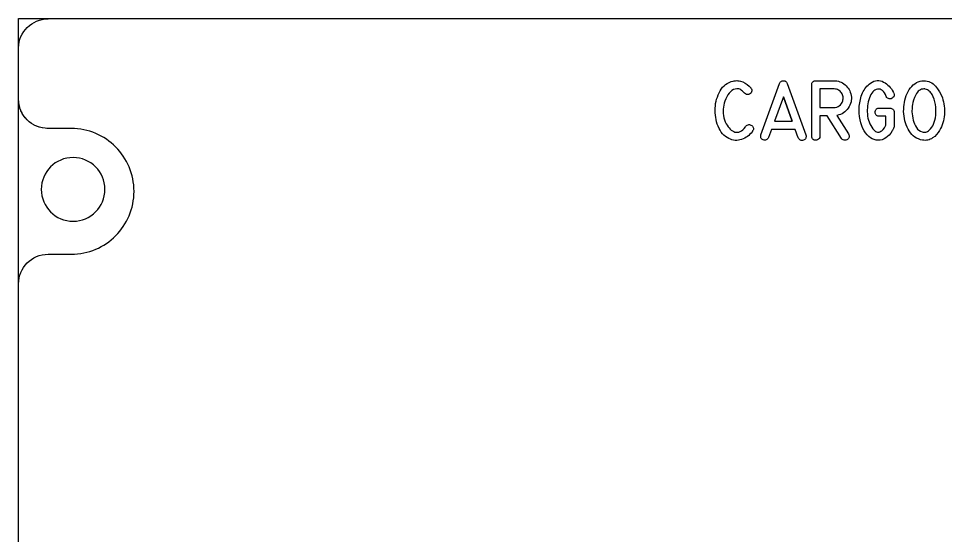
# Model space of a CAD drawing. Extents: x 27 to 704, y 10 to 614.
# Drawn here: x 559.3 to 631.7, y 268.7 to 309.1 of the extents above; entities that cross this region are included whole.
import ezdxf

# ---------------------------------------------------------------- set-up
doc = ezdxf.new("R2010")
doc.units = 0
for name, color, linetype in [('_BACKPANEL', 5, 'CONTINUOUS'), ('_ENGRAVING', 105, 'CONTINUOUS'), ('_TOPLAYER', 1, 'CONTINUOUS')]:
    doc.layers.add(name, color=color, linetype=linetype)

msp = doc.modelspace()

# ---------------------------------------------------------------- linework, layer by layer
at = {"layer": '_BACKPANEL'}
for points in [[(704.25, 184.12), (704.25, 181.607), (559.25, 181.485), (559.25, 181.543), (559.25, 201.992), (559.25, 215.381), (559.25, 268.938), (559.25, 295.716), (559.25, 309.105), (704.25, 309.105), (704.25, 295.716), (704.25, 268.938), (704.25, 215.381), (704.25, 201.992)], [(563.514, 293.268), (563.768, 293.281), (564.015, 293.319), (564.254, 293.38), (564.482, 293.464), (564.7, 293.569), (564.905, 293.693), (565.097, 293.836), (565.273, 293.997), (565.434, 294.174), (565.577, 294.365), (565.702, 294.57), (565.806, 294.788), (565.89, 295.017), (565.951, 295.255), (565.989, 295.502), (566.002, 295.756), (565.989, 296.011), (565.951, 296.258), (565.89, 296.496), (565.806, 296.725), (565.702, 296.942), (565.577, 297.148), (565.434, 297.339), (565.273, 297.516), (565.097, 297.676), (564.905, 297.82), (564.7, 297.944), (564.482, 298.049), (564.254, 298.133), (564.015, 298.194), (563.768, 298.232), (563.514, 298.245), (563.259, 298.232), (563.012, 298.194), (562.774, 298.133), (562.545, 298.049), (562.328, 297.944), (562.123, 297.82), (561.931, 297.676), (561.754, 297.516), (561.594, 297.339), (561.451, 297.148), (561.326, 296.942), (561.221, 296.725), (561.138, 296.496), (561.076, 296.258), (561.039, 296.011), (561.026, 295.756), (561.039, 295.502), (561.076, 295.255), (561.138, 295.017), (561.221, 294.788), (561.326, 294.57), (561.451, 294.365), (561.594, 294.174), (561.754, 293.997), (561.931, 293.836), (562.123, 293.693), (562.328, 293.569), (562.545, 293.464), (562.774, 293.38), (563.012, 293.319), (563.259, 293.281)]]:
    msp.add_lwpolyline(points, close=True, dxfattribs=at)
at = {"layer": '_ENGRAVING'}
for points in [[(616.607, 300.32), (616.587, 300.291), (616.575, 300.275), (616.566, 300.261), (616.485, 300.16), (616.398, 300.066), (616.305, 299.979), (616.206, 299.901), (616.101, 299.83), (615.989, 299.766), (615.872, 299.71), (615.749, 299.662), (615.622, 299.623), (615.496, 299.599), (615.371, 299.587), (615.246, 299.588), (615.122, 299.603), (614.998, 299.631), (614.874, 299.672), (614.751, 299.726), (614.613, 299.804), (614.484, 299.893), (614.365, 299.995), (614.256, 300.11), (614.156, 300.236), (614.065, 300.376), (613.984, 300.527), (613.913, 300.691), (613.851, 300.862), (613.798, 301.034), (613.755, 301.209), (613.722, 301.384), (613.698, 301.562), (613.683, 301.741), (613.678, 301.922), (613.683, 302.105), (613.697, 302.286), (613.721, 302.464), (613.755, 302.638), (613.798, 302.809), (613.852, 302.975), (613.915, 303.138), (613.987, 303.297), (614.07, 303.453), (614.162, 303.599), (614.264, 303.731), (614.376, 303.849), (614.498, 303.952), (614.629, 304.041), (614.771, 304.116), (614.922, 304.176), (615.083, 304.222), (615.179, 304.24), (615.274, 304.25), (615.369, 304.253), (615.465, 304.247), (615.56, 304.234), (615.655, 304.213), (615.845, 304.148), (616.027, 304.058), (616.191, 303.952), (616.338, 303.83), (616.469, 303.692), (616.48, 303.676), (616.522, 303.606), (616.543, 303.533), (616.543, 303.456), (616.523, 303.376), (616.486, 303.303), (616.436, 303.244), (616.373, 303.201), (616.298, 303.173), (616.212, 303.162), (616.13, 303.176), (616.051, 303.215), (615.975, 303.277), (615.899, 303.36), (615.824, 303.432), (615.749, 303.492), (615.676, 303.54), (615.603, 303.577), (615.53, 303.603), (615.459, 303.616), (615.388, 303.619), (615.251, 303.599), (615.121, 303.554), (614.998, 303.483), (614.883, 303.387), (614.776, 303.27), (614.679, 303.138), (614.591, 302.99), (614.512, 302.827), (614.445, 302.659), (614.393, 302.497), (614.354, 302.34), (614.33, 302.188), (614.315, 302.022), (614.312, 301.855), (614.319, 301.688), (614.338, 301.52), (614.369, 301.355), (614.414, 301.195), (614.472, 301.039), (614.544, 300.889), (614.614, 300.765), (614.689, 300.654), (614.769, 300.554), (614.852, 300.467), (614.941, 300.392), (615.033, 300.329), (615.131, 300.278), (615.232, 300.239), (615.336, 300.217), (615.438, 300.215), (615.541, 300.234), (615.642, 300.273), (615.744, 300.333), (615.844, 300.414), (615.944, 300.515), (616.043, 300.636), (616.086, 300.695), (616.14, 300.748), (616.195, 300.787), (616.25, 300.813), (616.306, 300.826), (616.363, 300.825), (616.421, 300.812), (616.479, 300.785), (616.538, 300.744), (616.591, 300.697), (616.631, 300.647), (616.659, 300.597), (616.674, 300.544), (616.676, 300.491), (616.666, 300.435), (616.643, 300.378)], [(617.258, 300.031), (617.987, 302.037), (618.718, 304.042), (618.765, 304.133), (618.796, 304.168), (618.83, 304.198), (618.87, 304.221), (618.914, 304.237), (619.016, 304.251), (619.119, 304.239), (619.163, 304.223), (619.203, 304.2), (619.238, 304.17), (619.269, 304.134), (619.317, 304.042), (620.775, 300.02), (620.787, 299.943), (620.788, 299.874), (620.779, 299.811), (620.76, 299.756), (620.731, 299.708), (620.69, 299.667), (620.64, 299.633), (620.579, 299.606), (620.515, 299.588), (620.455, 299.583), (620.398, 299.589), (620.346, 299.607), (620.297, 299.637), (620.251, 299.678), (620.21, 299.732), (620.172, 299.797), (619.938, 300.447), (618.084, 300.447), (617.856, 299.813), (617.818, 299.747), (617.776, 299.694), (617.73, 299.652), (617.68, 299.623), (617.626, 299.605), (617.569, 299.6), (617.507, 299.606), (617.442, 299.625), (617.381, 299.653), (617.33, 299.688), (617.29, 299.729), (617.262, 299.776), (617.244, 299.83), (617.238, 299.891), (617.242, 299.958)], [(624.096, 300.086), (624.127, 300.023), (624.146, 299.962), (624.153, 299.904), (624.149, 299.849), (624.133, 299.796), (624.105, 299.746), (624.065, 299.699), (624.014, 299.654), (623.958, 299.621), (623.897, 299.602), (623.832, 299.595), (623.763, 299.601), (623.697, 299.619), (623.64, 299.649), (623.593, 299.69), (623.555, 299.742), (622.433, 301.514), (621.865, 301.514), (621.865, 299.913), (621.853, 299.821), (621.82, 299.743), (621.764, 299.678), (621.685, 299.627), (621.596, 299.597), (621.511, 299.592), (621.428, 299.613), (621.348, 299.66), (621.293, 299.711), (621.254, 299.77), (621.231, 299.837), (621.223, 299.913), (621.223, 303.933), (621.229, 303.996), (621.246, 304.055), (621.275, 304.109), (621.315, 304.158), (621.364, 304.199), (621.418, 304.228), (621.477, 304.245), (621.542, 304.251), (622.954, 304.251), (623.08, 304.246), (623.201, 304.231), (623.318, 304.206), (623.43, 304.17), (623.539, 304.125), (623.643, 304.069), (623.743, 304.003), (623.839, 303.927), (623.929, 303.843), (624.009, 303.754), (624.081, 303.659), (624.144, 303.559), (624.197, 303.454), (624.242, 303.343), (624.278, 303.226), (624.306, 303.105), (624.323, 302.972), (624.327, 302.842), (624.319, 302.713), (624.297, 302.587), (624.262, 302.463), (624.214, 302.342), (624.153, 302.222), (624.079, 302.105), (623.995, 301.994), (623.905, 301.895), (623.808, 301.807), (623.705, 301.731), (623.595, 301.666), (623.478, 301.612), (623.355, 301.57), (623.225, 301.539), (623.182, 301.533)], [(626.487, 301.469), (626.467, 301.471), (626.402, 301.484), (626.345, 301.504), (626.298, 301.532), (626.259, 301.567), (626.228, 301.611), (626.207, 301.662), (626.194, 301.721), (626.189, 301.787), (626.194, 301.854), (626.207, 301.913), (626.228, 301.964), (626.259, 302.008), (626.298, 302.043), (626.345, 302.071), (626.402, 302.091), (626.467, 302.104), (626.487, 302.108), (626.508, 302.108), (627.347, 302.108), (627.411, 302.102), (627.47, 302.085), (627.524, 302.055), (627.574, 302.014), (627.615, 301.964), (627.644, 301.91), (627.662, 301.851), (627.668, 301.787), (627.668, 300.634), (627.641, 300.575), (627.625, 300.538), (627.609, 300.504), (627.591, 300.47), (627.572, 300.436), (627.556, 300.402), (627.538, 300.368), (627.518, 300.334), (627.404, 300.158), (627.284, 300.006), (627.157, 299.879), (627.023, 299.775), (626.883, 299.695), (626.736, 299.64), (626.582, 299.608), (626.421, 299.6), (626.261, 299.615), (626.107, 299.653), (625.959, 299.712), (625.818, 299.794), (625.684, 299.897), (625.556, 300.023), (625.435, 300.171), (625.32, 300.341), (625.221, 300.523), (625.136, 300.728), (625.064, 300.954), (625.006, 301.202), (624.964, 301.462), (624.94, 301.725), (624.933, 301.991), (624.945, 302.259), (624.976, 302.526), (625.028, 302.787), (625.102, 303.04), (625.196, 303.288), (625.252, 303.407), (625.314, 303.519), (625.383, 303.625), (625.459, 303.725), (625.541, 303.819), (625.629, 303.906), (625.724, 303.988), (625.825, 304.062), (625.956, 304.141), (626.085, 304.201), (626.214, 304.24), (626.342, 304.261), (626.469, 304.261), (626.595, 304.242), (626.72, 304.204), (626.844, 304.145), (626.964, 304.074), (627.077, 303.996), (627.181, 303.911), (627.278, 303.819), (627.367, 303.72), (627.448, 303.614), (627.521, 303.502), (627.586, 303.382), (627.604, 303.346), (627.618, 303.314), (627.636, 303.28), (627.661, 303.177), (627.66, 303.084), (627.632, 303), (627.577, 302.927), (627.51, 302.872), (627.439, 302.838), (627.366, 302.824), (627.29, 302.83), (627.217, 302.854), (627.153, 302.893), (627.098, 302.946), (627.051, 303.014), (626.982, 303.167), (626.909, 303.297), (626.83, 303.404), (626.747, 303.487), (626.659, 303.548), (626.566, 303.585), (626.468, 303.599), (626.366, 303.589), (626.264, 303.56), (626.169, 303.515), (626.08, 303.453), (625.998, 303.375), (625.923, 303.281), (625.854, 303.171), (625.792, 303.045), (625.737, 302.902), (625.689, 302.755), (625.65, 302.605), (625.618, 302.453), (625.594, 302.298), (625.577, 302.14), (625.569, 301.979), (625.568, 301.816), (625.575, 301.65), (625.591, 301.485), (625.619, 301.326), (625.657, 301.171), (625.706, 301.023), (625.766, 300.879), (625.837, 300.741), (625.919, 300.609), (626.012, 300.482), (626.08, 300.402), (626.148, 300.337), (626.216, 300.287), (626.285, 300.252), (626.354, 300.231), (626.423, 300.226), (626.493, 300.235), (626.562, 300.259), (626.63, 300.293), (626.695, 300.335), (626.756, 300.383), (626.813, 300.438), (626.916, 300.568), (627.004, 300.725), (627.029, 300.775), (627.029, 301.469)], [(631.435, 302.911), (631.483, 302.753), (631.524, 302.593), (631.556, 302.432), (631.579, 302.269), (631.595, 302.105), (631.603, 301.939), (631.602, 301.772), (631.593, 301.603), (631.576, 301.436), (631.551, 301.272), (631.517, 301.111), (631.475, 300.955), (631.424, 300.802), (631.365, 300.653), (631.297, 300.507), (631.221, 300.366), (631.111, 300.198), (630.982, 300.044), (630.834, 299.902), (630.669, 299.774), (630.58, 299.718), (630.489, 299.672), (630.396, 299.636), (630.3, 299.61), (630.202, 299.593), (630.102, 299.587), (630, 299.59), (629.895, 299.603), (629.728, 299.641), (629.571, 299.694), (629.424, 299.761), (629.287, 299.843), (629.16, 299.941), (629.043, 300.053), (628.936, 300.18), (628.84, 300.322), (628.753, 300.474), (628.676, 300.63), (628.609, 300.79), (628.551, 300.955), (628.504, 301.123), (628.466, 301.296), (628.438, 301.473), (628.42, 301.654), (628.411, 301.837), (628.412, 302.019), (628.423, 302.199), (628.443, 302.379), (628.472, 302.557), (628.511, 302.734), (628.56, 302.909), (628.618, 303.084), (628.685, 303.252), (628.762, 303.408), (628.848, 303.553), (628.944, 303.685), (629.049, 303.806), (629.163, 303.915), (629.287, 304.011), (629.42, 304.096), (629.555, 304.164), (629.694, 304.212), (629.836, 304.241), (629.982, 304.251), (630.118, 304.245), (630.249, 304.225), (630.372, 304.192), (630.49, 304.146), (630.601, 304.086), (630.706, 304.014), (630.804, 303.928), (630.896, 303.829), (631.063, 303.614), (631.208, 303.389), (631.332, 303.155)], [(622.954, 302.154), (623.068, 302.162), (623.178, 302.189), (623.283, 302.233), (623.383, 302.295), (623.473, 302.371), (623.548, 302.457), (623.606, 302.555), (623.648, 302.663), (623.67, 302.75), (623.682, 302.834), (623.685, 302.917), (623.677, 302.997), (623.66, 303.075), (623.633, 303.151), (623.597, 303.225), (623.55, 303.297), (623.497, 303.364), (623.438, 303.423), (623.375, 303.474), (623.307, 303.517), (623.234, 303.552), (623.156, 303.579), (623.074, 303.598), (622.986, 303.61), (621.865, 303.61), (621.865, 302.154)], [(630, 303.605), (629.898, 303.598), (629.803, 303.577), (629.714, 303.542), (629.632, 303.492), (629.556, 303.429), (629.486, 303.352), (629.423, 303.26), (629.366, 303.155), (629.269, 302.938), (629.191, 302.737), (629.133, 302.553), (629.094, 302.386), (629.076, 302.264), (629.065, 302.129), (629.062, 301.824), (629.073, 301.659), (629.092, 301.496), (629.12, 301.333), (629.158, 301.172), (629.205, 301.015), (629.263, 300.866), (629.332, 300.725), (629.411, 300.592), (629.501, 300.474), (629.605, 300.377), (629.722, 300.303), (629.852, 300.25), (629.93, 300.23), (630.006, 300.22), (630.078, 300.22), (630.148, 300.231), (630.216, 300.252), (630.28, 300.283), (630.342, 300.324), (630.401, 300.376), (630.51, 300.491), (630.604, 300.609), (630.684, 300.731), (630.75, 300.857), (630.806, 300.998), (630.852, 301.16), (630.888, 301.342), (630.915, 301.544), (630.931, 301.757), (630.932, 301.969), (630.92, 302.181), (630.895, 302.394), (630.855, 302.601), (630.799, 302.797), (630.728, 302.983), (630.641, 303.158), (630.592, 303.239), (630.537, 303.313), (630.477, 303.378), (630.413, 303.436), (630.343, 303.487), (630.268, 303.529), (630.189, 303.564), (630.104, 303.591), (630.055, 303.602)], [(619.706, 301.087), (619.014, 302.998), (618.318, 301.087)], [(619.014, 302.998), (619.706, 301.087)]]:
    msp.add_lwpolyline(points, close=True, dxfattribs=at)
at = {"layer": '_TOPLAYER'}
msp.add_lwpolyline([(559.25, 218.715), (559.25, 288.381), (559.262, 288.616), (559.297, 288.845), (559.354, 289.065), (559.431, 289.276), (559.528, 289.477), (559.643, 289.667), (559.776, 289.844), (559.925, 290.008), (560.088, 290.156), (560.266, 290.289), (560.456, 290.405), (560.657, 290.502), (560.869, 290.581), (561.09, 290.639), (561.319, 290.675), (561.555, 290.689), (563.368, 290.689), (563.621, 290.695), (563.87, 290.714), (564.115, 290.746), (564.357, 290.789), (564.594, 290.844), (564.827, 290.911), (565.055, 290.989), (565.278, 291.077), (565.495, 291.176), (565.707, 291.285), (565.912, 291.404), (566.111, 291.532), (566.303, 291.669), (566.489, 291.816), (566.667, 291.97), (566.837, 292.134), (567, 292.305), (567.154, 292.483), (567.299, 292.669), (567.436, 292.862), (567.564, 293.061), (567.682, 293.267), (567.79, 293.479), (567.888, 293.696), (567.976, 293.919), (568.053, 294.147), (568.119, 294.38), (568.174, 294.617), (568.217, 294.858), (568.248, 295.103), (568.267, 295.351), (568.274, 295.603), (568.267, 295.855), (568.248, 296.103), (568.217, 296.348), (568.174, 296.589), (568.119, 296.826), (568.053, 297.059), (567.976, 297.287), (567.888, 297.51), (567.79, 297.727), (567.682, 297.939), (567.564, 298.145), (567.436, 298.344), (567.299, 298.537), (567.154, 298.723), (567, 298.902), (566.837, 299.073), (566.667, 299.236), (566.489, 299.391), (566.303, 299.537), (566.111, 299.674), (565.912, 299.803), (565.707, 299.921), (565.495, 300.03), (565.278, 300.129), (565.055, 300.218), (564.827, 300.295), (564.594, 300.362), (564.357, 300.417), (564.115, 300.46), (563.87, 300.492), (563.621, 300.511), (563.368, 300.517), (561.567, 300.517), (561.451, 300.519), (561.336, 300.529), (561.324, 300.529), (561.114, 300.561), (561.088, 300.561), (560.893, 300.61), (560.877, 300.616), (560.861, 300.621), (560.684, 300.686), (560.647, 300.701), (560.479, 300.782), (560.469, 300.782), (560.458, 300.789), (560.446, 300.794), (560.27, 300.9), (560.265, 300.909), (560.26, 300.91), (560.088, 301.038), (559.932, 301.179), (559.921, 301.19), (559.783, 301.343), (559.773, 301.353), (559.649, 301.518), (559.639, 301.53), (559.536, 301.698), (559.521, 301.727), (559.437, 301.901), (559.43, 301.915), (559.424, 301.929), (559.356, 302.114), (559.351, 302.128), (559.346, 302.142), (559.295, 302.342), (559.295, 302.352), (559.262, 302.565), (559.262, 302.58), (559.251, 302.808), (559.251, 304.481), (559.251, 306.812), (559.266, 307.044), (559.303, 307.27), (559.362, 307.487), (559.441, 307.696), (559.539, 307.894), (559.655, 308.081), (559.788, 308.256), (559.937, 308.417), (560.1, 308.563), (560.277, 308.694), (560.466, 308.808), (560.666, 308.903), (560.876, 308.98), (561.095, 309.037), (561.322, 309.073), (561.556, 309.086), (561.566, 309.105), (701.97, 309.104)], dxfattribs=at)

doc.saveas('drawing.dxf')
